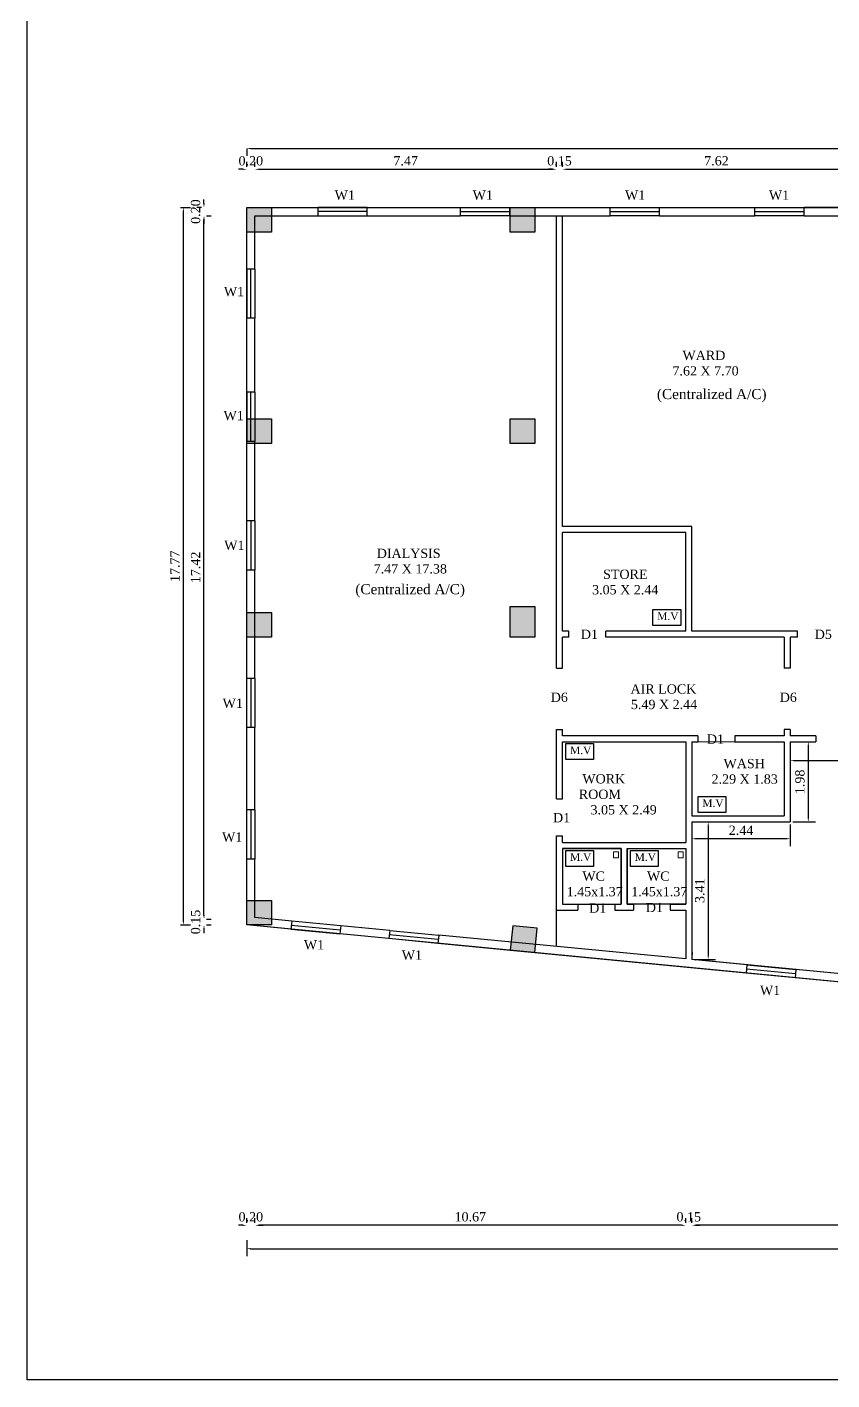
# Model space of a CAD drawing. Header units: metres. Extents: x 2754 to 3501, y 1112 to 1514.
# Drawn here: x 3102.41 to 3122.34, y 1375.32 to 1408.83 of the extents above; entities that cross this region are included whole.
import ezdxf
from ezdxf.enums import TextEntityAlignment as Align

# ---------------------------------------------------------------- set-up
doc = ezdxf.new("R2010")
doc.units = ezdxf.units.M
doc.linetypes.add('ACAD_ISO10W100', pattern=[18, 12, -3, 0, -3])
doc.linetypes.add('Demolished', pattern=[4.8, 3.2, -1.6])
for name, color, linetype in [('AR -DOOR', 2, 'Continuous'), ('AR-COLHATCH', 2, 'Continuous'), ('AR-COLUMN', 2, 'Continuous'), ('AR-GRID', 2, 'ACAD_ISO10W100'), ('AR-THIN', 8, 'Continuous'), ('AR-WALL', 7, 'Continuous'), ('BLK_1_FLR_1_BLT_UP_AREA', 12, 'Continuous'), ('BLK_1_FLR_1_WATER_CLOSET', 223, 'Continuous')]:
    doc.layers.add(name, color=color, linetype=linetype)
doc.layers.add('BLK_1_FLR_1_WASH', color=55, linetype='Continuous', lineweight=5)
doc.styles.add('ANAND', font='times.ttf')
doc.dimstyles.new('V1', dxfattribs={"dimtxt": 0.23, "dimasz": 0.1, "dimexe": 0.18, "dimexo": 0.0625, "dimgap": 0.09, "dimtad": 1, "dimzin": 0, "dimdsep": 46, "dimtxsty": 'ANAND', "dimcen": 0.09, "dimadec": 0, "dimazin": 0, "dimtfac": 1, "dimtix": 1, "dimtofl": 0, "dimtmove": 2, "dimatfit": 0, "dimfxl": 0, "dimtolj": 1, "dimtzin": 0, "dimarcsym": 0})

# ---------------------------------------------------------------- blocks, each defined once
blk = doc.blocks.new('cOLUMN')
at = {"layer": 'AR-COLHATCH'}
h = blk.add_hatch(color=256, dxfattribs=at)
h.dxf.hatch_style = 1
h.paths.add_polyline_path([(24, 24), (0, 24), (0, 0), (24, 0)])
at = {"layer": 'AR-COLUMN'}
blk.add_lwpolyline([(0, 24), (24, 24), (24, 0), (0, 0)], close=True, dxfattribs=at)
blk = doc.blocks.new('Ground Floor')
at = {"layer": 'AR-COLHATCH'}
h = blk.add_hatch(color=256, dxfattribs=at)
h.dxf.hatch_style = 1
h.paths.add_polyline_path([(281, 310.5), (257, 310.5), (257, 280.5), (281, 280.5)])
at = {"layer": 'AR-COLUMN'}
blk.add_lwpolyline([(257, 310.5), (281, 310.5), (281, 280.5), (257, 280.5)], close=True, dxfattribs=at)
for p in [(0, 675.5), (257, 675.5), (0, 469.5), (257, 469.5), (0, 280.5), (0, 0)]:
    blk.add_blockref('cOLUMN', p, dxfattribs=at)
at = {"layer": 'AR-COLUMN', "xscale": -0.9999999999999988, "rotation": 354.5029759409958}
blk.add_blockref('cOLUMN', (280.9, -27), dxfattribs=at)
blk = doc.blocks.new('*D570')
at = {"color": 0, "lineweight": -2}
for p, q in [((3121.373, 1391.124), (3121.937, 1391.124)), ((3121.757, 1391.024), (3121.757, 1389.243)), ((3121.373, 1389.143), (3121.937, 1389.143))]:
    blk.add_line(p, q, dxfattribs=at)
at = {"color": 0}
for points in [[(3121.74, 1391.024), (3121.773, 1391.024), (3121.757, 1391.124)], [(3121.74, 1389.243), (3121.773, 1389.243), (3121.757, 1389.143)]]:
    blk.add_solid(points, dxfattribs=at)
at = {"layer": 'Defpoints', "color": 0}
for p in [(3121.31, 1391.124), (3121.31, 1389.143), (3121.757, 1389.143)]:
    blk.add_point(p, dxfattribs=at)
at = {"color": 0, "insert": (3121.549, 1390.134), "char_height": 0.23, "attachment_point": 5, "rotation": 90, "style": 'ANAND'}
blk.add_mtext('\\A1;1.98', dxfattribs=at)
blk = doc.blocks.new('*D571')
at = {"color": 0, "lineweight": -2}
for p, q in [((3121.31, 1391.062), (3121.31, 1390.48)), ((3134.468, 1391.062), (3134.468, 1390.48)), ((3121.41, 1390.66), (3134.368, 1390.66))]:
    blk.add_line(p, q, dxfattribs=at)
at = {"color": 0}
for points in [[(3121.41, 1390.676), (3121.41, 1390.643), (3121.31, 1390.66)], [(3134.368, 1390.676), (3134.368, 1390.643), (3134.468, 1390.66)]]:
    blk.add_solid(points, dxfattribs=at)
at = {"layer": 'Defpoints', "color": 0}
for p in [(3121.31, 1391.124), (3134.468, 1391.124), (3134.468, 1390.66)]:
    blk.add_point(p, dxfattribs=at)
at = {"color": 0, "insert": (3127.889, 1390.867), "char_height": 0.23, "attachment_point": 5, "style": 'ANAND'}
blk.add_mtext('\\A1;13.16', dxfattribs=at)
blk = doc.blocks.new('*D573')
at = {"color": 0, "lineweight": -2}
for p, q in [((3118.878, 1385.796), (3118.889, 1385.913)), ((3134.368, 1384.243), (3118.971, 1385.725)), ((3134.474, 1384.296), (3134.485, 1384.413))]:
    blk.add_line(p, q, dxfattribs=at)
at = {"color": 0}
for points in [[(3118.973, 1385.741), (3118.97, 1385.708), (3118.872, 1385.734)], [(3134.37, 1384.26), (3134.366, 1384.226), (3134.468, 1384.233)]]:
    blk.add_solid(points, dxfattribs=at)
at = {"layer": 'Defpoints', "color": 0}
for p in [(3118.872, 1385.734), (3118.872, 1385.734), (3134.468, 1384.233)]:
    blk.add_point(p, dxfattribs=at)
at = {"color": 0, "insert": (3126.69, 1385.19), "char_height": 0.23, "attachment_point": 5, "rotation": 354.503, "style": 'ANAND'}
blk.add_mtext('\\A1;15.67', dxfattribs=at)
blk = doc.blocks.new('*D574')
at = {"color": 0, "lineweight": -2}
for p, q in [((3118.934, 1389.143), (3119.458, 1389.143)), ((3119.278, 1389.043), (3119.278, 1385.834)), ((3118.934, 1385.734), (3119.458, 1385.734))]:
    blk.add_line(p, q, dxfattribs=at)
at = {"color": 0}
for points in [[(3119.261, 1389.043), (3119.294, 1389.043), (3119.278, 1389.143)], [(3119.261, 1385.834), (3119.294, 1385.834), (3119.278, 1385.734)]]:
    blk.add_solid(points, dxfattribs=at)
at = {"layer": 'Defpoints', "color": 0}
for p in [(3118.872, 1389.143), (3118.872, 1385.734), (3119.278, 1385.734)]:
    blk.add_point(p, dxfattribs=at)
at = {"color": 0, "insert": (3119.07, 1387.439), "char_height": 0.23, "attachment_point": 5, "rotation": 90, "style": 'ANAND'}
blk.add_mtext('\\A1;3.41', dxfattribs=at)
blk = doc.blocks.new('*D575')
at = {"color": 0, "lineweight": -2}
for p, q in [((3118.872, 1389.081), (3118.872, 1388.546)), ((3121.31, 1389.081), (3121.31, 1388.546)), ((3121.21, 1388.726), (3118.972, 1388.726))]:
    blk.add_line(p, q, dxfattribs=at)
at = {"color": 0}
for points in [[(3118.972, 1388.743), (3118.972, 1388.71), (3118.872, 1388.726)], [(3121.21, 1388.743), (3121.21, 1388.71), (3121.31, 1388.726)]]:
    blk.add_solid(points, dxfattribs=at)
at = {"layer": 'Defpoints', "color": 0}
for p in [(3118.872, 1389.143), (3121.31, 1389.143), (3118.872, 1388.726)]:
    blk.add_point(p, dxfattribs=at)
at = {"color": 0, "insert": (3120.091, 1388.934), "char_height": 0.23, "attachment_point": 5, "style": 'ANAND'}
blk.add_mtext('\\A1;2.44', dxfattribs=at)
blk = doc.blocks.new('*D501')
at = {"color": 0, "lineweight": -2}
for p, q in [((3107.848, 1405.367), (3107.848, 1405.485)), ((3108.052, 1405.367), (3108.052, 1405.485)), ((3107.748, 1405.305), (3107.648, 1405.305)), ((3108.152, 1405.305), (3108.252, 1405.305))]:
    blk.add_line(p, q, dxfattribs=at)
at = {"color": 0}
for points in [[(3107.748, 1405.321), (3107.748, 1405.288), (3107.848, 1405.305)], [(3108.152, 1405.321), (3108.152, 1405.288), (3108.052, 1405.305)]]:
    blk.add_solid(points, dxfattribs=at)
at = {"layer": 'Defpoints', "color": 0}
for p in [(3107.848, 1405.305), (3108.052, 1405.305), (3108.052, 1405.305)]:
    blk.add_point(p, dxfattribs=at)
at = {"color": 0, "insert": (3107.95, 1405.512), "char_height": 0.23, "attachment_point": 5, "style": 'ANAND'}
blk.add_mtext('\\A1;0.20', dxfattribs=at)
blk = doc.blocks.new('*D502')
at = {"color": 0, "lineweight": -2}
for p, q in [((3108.052, 1405.367), (3108.052, 1405.485)), ((3115.519, 1405.367), (3115.519, 1405.485)), ((3108.152, 1405.305), (3115.419, 1405.305))]:
    blk.add_line(p, q, dxfattribs=at)
at = {"color": 0}
for points in [[(3108.152, 1405.321), (3108.152, 1405.288), (3108.052, 1405.305)], [(3115.419, 1405.321), (3115.419, 1405.288), (3115.519, 1405.305)]]:
    blk.add_solid(points, dxfattribs=at)
at = {"layer": 'Defpoints', "color": 0}
for p in [(3108.052, 1405.305), (3115.519, 1405.305), (3115.519, 1405.305)]:
    blk.add_point(p, dxfattribs=at)
at = {"color": 0, "insert": (3111.785, 1405.512), "char_height": 0.23, "attachment_point": 5, "style": 'ANAND'}
blk.add_mtext('\\A1;7.47', dxfattribs=at)
blk = doc.blocks.new('*D503')
at = {"color": 0, "lineweight": -2}
for p, q in [((3115.519, 1405.367), (3115.519, 1405.485)), ((3115.672, 1405.367), (3115.672, 1405.485)), ((3115.419, 1405.305), (3115.319, 1405.305)), ((3115.772, 1405.305), (3115.872, 1405.305))]:
    blk.add_line(p, q, dxfattribs=at)
at = {"color": 0}
for points in [[(3115.419, 1405.321), (3115.419, 1405.288), (3115.519, 1405.305)], [(3115.772, 1405.321), (3115.772, 1405.288), (3115.672, 1405.305)]]:
    blk.add_solid(points, dxfattribs=at)
at = {"layer": 'Defpoints', "color": 0}
for p in [(3115.519, 1405.305), (3115.672, 1405.305), (3115.672, 1405.305)]:
    blk.add_point(p, dxfattribs=at)
at = {"color": 0, "insert": (3115.595, 1405.512), "char_height": 0.23, "attachment_point": 5, "style": 'ANAND'}
blk.add_mtext('\\A1;0.15', dxfattribs=at)
blk = doc.blocks.new('*D504')
at = {"color": 0, "lineweight": -2}
for p, q in [((3115.672, 1405.367), (3115.672, 1405.485)), ((3123.292, 1405.367), (3123.292, 1405.485)), ((3115.772, 1405.305), (3123.192, 1405.305))]:
    blk.add_line(p, q, dxfattribs=at)
at = {"color": 0}
for points in [[(3115.772, 1405.321), (3115.772, 1405.288), (3115.672, 1405.305)], [(3123.192, 1405.321), (3123.192, 1405.288), (3123.292, 1405.305)]]:
    blk.add_solid(points, dxfattribs=at)
at = {"layer": 'Defpoints', "color": 0}
for p in [(3115.672, 1405.305), (3123.292, 1405.305), (3123.292, 1405.305)]:
    blk.add_point(p, dxfattribs=at)
at = {"color": 0, "insert": (3119.482, 1405.512), "char_height": 0.23, "attachment_point": 5, "style": 'ANAND'}
blk.add_mtext('\\A1;7.62', dxfattribs=at)
blk = doc.blocks.new('*D529')
at = {"color": 0, "lineweight": -2}
for p, q in [((3107.848, 1405.811), (3107.848, 1405.639)), ((3107.948, 1405.819), (3179.986, 1405.819)), ((3180.086, 1405.811), (3180.086, 1405.639))]:
    blk.add_line(p, q, dxfattribs=at)
at = {"color": 0}
for points in [[(3107.948, 1405.835), (3107.948, 1405.802), (3107.848, 1405.819)], [(3179.986, 1405.835), (3179.986, 1405.802), (3180.086, 1405.819)]]:
    blk.add_solid(points, dxfattribs=at)
at = {"layer": 'Defpoints', "color": 0}
for p in [(3107.848, 1405.873), (3180.086, 1405.873), (3180.086, 1405.819)]:
    blk.add_point(p, dxfattribs=at)
at = {"color": 0, "insert": (3143.967, 1406.026), "char_height": 0.23, "attachment_point": 5, "style": 'ANAND'}
blk.add_mtext('\\A1;72.24', dxfattribs=at)
blk = doc.blocks.new('*D530')
at = {"color": 0, "lineweight": -2}
for p, q in [((3106.79, 1386.836), (3106.79, 1386.936)), ((3106.853, 1386.736), (3106.97, 1386.736)), ((3106.79, 1386.491), (3106.79, 1386.391)), ((3106.853, 1386.591), (3106.97, 1386.591))]:
    blk.add_line(p, q, dxfattribs=at)
at = {"color": 0}
for points in [[(3106.773, 1386.836), (3106.807, 1386.836), (3106.79, 1386.736)], [(3106.773, 1386.491), (3106.807, 1386.491), (3106.79, 1386.591)]]:
    blk.add_solid(points, dxfattribs=at)
at = {"layer": 'Defpoints', "color": 0}
for p in [(3106.79, 1386.736), (3106.79, 1386.736), (3106.79, 1386.591)]:
    blk.add_point(p, dxfattribs=at)
at = {"color": 0, "insert": (3106.583, 1386.664), "char_height": 0.23, "attachment_point": 5, "rotation": 90, "style": 'ANAND'}
blk.add_mtext('\\A1;0.15', dxfattribs=at)
blk = doc.blocks.new('*D531')
at = {"color": 0, "lineweight": -2}
for p, q in [((3106.853, 1404.155), (3106.97, 1404.155)), ((3106.79, 1386.836), (3106.79, 1404.055)), ((3106.853, 1386.736), (3106.97, 1386.736))]:
    blk.add_line(p, q, dxfattribs=at)
at = {"color": 0}
for points in [[(3106.773, 1404.055), (3106.807, 1404.055), (3106.79, 1404.155)], [(3106.773, 1386.836), (3106.807, 1386.836), (3106.79, 1386.736)]]:
    blk.add_solid(points, dxfattribs=at)
at = {"layer": 'Defpoints', "color": 0}
for p in [(3106.79, 1404.155), (3106.79, 1404.155), (3106.79, 1386.736)]:
    blk.add_point(p, dxfattribs=at)
at = {"color": 0, "insert": (3106.583, 1395.445), "char_height": 0.23, "attachment_point": 5, "rotation": 90, "style": 'ANAND'}
blk.add_mtext('\\A1;17.42', dxfattribs=at)
blk = doc.blocks.new('*D532')
at = {"color": 0, "lineweight": -2}
for p, q in [((3106.79, 1404.458), (3106.79, 1404.558)), ((3106.728, 1404.358), (3106.61, 1404.358)), ((3106.853, 1404.155), (3106.97, 1404.155)), ((3106.79, 1404.055), (3106.79, 1403.955))]:
    blk.add_line(p, q, dxfattribs=at)
at = {"color": 0}
for points in [[(3106.773, 1404.458), (3106.807, 1404.458), (3106.79, 1404.358)], [(3106.773, 1404.055), (3106.807, 1404.055), (3106.79, 1404.155)]]:
    blk.add_solid(points, dxfattribs=at)
at = {"layer": 'Defpoints', "color": 0}
for p in [(3106.79, 1404.358), (3106.79, 1404.358), (3106.79, 1404.155)]:
    blk.add_point(p, dxfattribs=at)
at = {"color": 0, "insert": (3106.583, 1404.256), "char_height": 0.23, "attachment_point": 5, "rotation": 90, "style": 'ANAND'}
blk.add_mtext('\\A1;0.20', dxfattribs=at)
blk = doc.blocks.new('*D533')
at = {"color": 0, "lineweight": -2}
for p, q in [((3106.209, 1404.358), (3106.459, 1404.358)), ((3106.279, 1386.691), (3106.279, 1404.258)), ((3106.209, 1386.591), (3106.459, 1386.591))]:
    blk.add_line(p, q, dxfattribs=at)
at = {"color": 0}
for points in [[(3106.262, 1404.258), (3106.296, 1404.258), (3106.279, 1404.358)], [(3106.262, 1386.691), (3106.296, 1386.691), (3106.279, 1386.591)]]:
    blk.add_solid(points, dxfattribs=at)
at = {"layer": 'Defpoints', "color": 0}
for p in [(3106.146, 1404.358), (3106.279, 1404.358), (3106.146, 1386.591)]:
    blk.add_point(p, dxfattribs=at)
at = {"color": 0, "insert": (3106.072, 1395.474), "char_height": 0.23, "attachment_point": 5, "rotation": 90, "style": 'ANAND'}
blk.add_mtext('\\A1;17.77', dxfattribs=at)
blk = doc.blocks.new('*D565')
at = {"color": 0, "lineweight": -2}
for p, q in [((3118.872, 1379.217), (3118.872, 1379.334)), ((3134.468, 1379.217), (3134.468, 1379.334)), ((3134.368, 1379.154), (3118.972, 1379.154))]:
    blk.add_line(p, q, dxfattribs=at)
at = {"color": 0}
for points in [[(3118.972, 1379.171), (3118.972, 1379.138), (3118.872, 1379.154)], [(3134.368, 1379.171), (3134.368, 1379.138), (3134.468, 1379.154)]]:
    blk.add_solid(points, dxfattribs=at)
at = {"layer": 'Defpoints', "color": 0}
for p in [(3118.872, 1379.154), (3118.872, 1379.154), (3134.468, 1379.154)]:
    blk.add_point(p, dxfattribs=at)
at = {"color": 0, "insert": (3126.67, 1379.362), "char_height": 0.23, "attachment_point": 5, "style": 'ANAND'}
blk.add_mtext('\\A1;15.60', dxfattribs=at)
blk = doc.blocks.new('*D566')
at = {"color": 0, "lineweight": -2}
for p, q in [((3118.72, 1379.217), (3118.72, 1379.334)), ((3118.872, 1379.217), (3118.872, 1379.334)), ((3118.62, 1379.154), (3118.52, 1379.154)), ((3118.972, 1379.154), (3119.072, 1379.154))]:
    blk.add_line(p, q, dxfattribs=at)
at = {"color": 0}
for points in [[(3118.62, 1379.171), (3118.62, 1379.138), (3118.72, 1379.154)], [(3118.972, 1379.171), (3118.972, 1379.138), (3118.872, 1379.154)]]:
    blk.add_solid(points, dxfattribs=at)
at = {"layer": 'Defpoints', "color": 0}
for p in [(3118.72, 1379.154), (3118.72, 1379.154), (3118.872, 1379.154)]:
    blk.add_point(p, dxfattribs=at)
at = {"color": 0, "insert": (3118.796, 1379.362), "char_height": 0.23, "attachment_point": 5, "style": 'ANAND'}
blk.add_mtext('\\A1;0.15', dxfattribs=at)
blk = doc.blocks.new('*D567')
at = {"color": 0, "lineweight": -2}
for p, q in [((3108.052, 1379.217), (3108.052, 1379.334)), ((3118.72, 1379.217), (3118.72, 1379.334)), ((3118.62, 1379.154), (3108.152, 1379.154))]:
    blk.add_line(p, q, dxfattribs=at)
at = {"color": 0}
for points in [[(3108.152, 1379.171), (3108.152, 1379.138), (3108.052, 1379.154)], [(3118.62, 1379.171), (3118.62, 1379.138), (3118.72, 1379.154)]]:
    blk.add_solid(points, dxfattribs=at)
at = {"layer": 'Defpoints', "color": 0}
for p in [(3108.052, 1379.154), (3108.052, 1379.154), (3118.72, 1379.154)]:
    blk.add_point(p, dxfattribs=at)
at = {"color": 0, "insert": (3113.386, 1379.362), "char_height": 0.23, "attachment_point": 5, "style": 'ANAND'}
blk.add_mtext('\\A1;10.67', dxfattribs=at)
blk = doc.blocks.new('*D568')
at = {"color": 0, "lineweight": -2}
for p, q in [((3107.848, 1379.217), (3107.848, 1379.334)), ((3108.052, 1379.217), (3108.052, 1379.334)), ((3107.748, 1379.154), (3107.648, 1379.154)), ((3108.152, 1379.154), (3108.252, 1379.154))]:
    blk.add_line(p, q, dxfattribs=at)
at = {"color": 0}
for points in [[(3107.748, 1379.171), (3107.748, 1379.138), (3107.848, 1379.154)], [(3108.152, 1379.171), (3108.152, 1379.138), (3108.052, 1379.154)]]:
    blk.add_solid(points, dxfattribs=at)
at = {"layer": 'Defpoints', "color": 0}
for p in [(3107.848, 1379.154), (3107.848, 1379.154), (3108.052, 1379.154)]:
    blk.add_point(p, dxfattribs=at)
at = {"color": 0, "insert": (3107.95, 1379.362), "char_height": 0.23, "attachment_point": 5, "style": 'ANAND'}
blk.add_mtext('\\A1;0.20', dxfattribs=at)
blk = doc.blocks.new('*D569')
at = {"color": 0, "lineweight": -2}
for p, q in [((3107.848, 1378.782), (3107.848, 1378.393)), ((3180.086, 1378.782), (3180.086, 1378.393)), ((3107.948, 1378.573), (3179.986, 1378.573))]:
    blk.add_line(p, q, dxfattribs=at)
at = {"color": 0}
for points in [[(3107.948, 1378.59), (3107.948, 1378.557), (3107.848, 1378.573)], [(3179.986, 1378.59), (3179.986, 1378.557), (3180.086, 1378.573)]]:
    blk.add_solid(points, dxfattribs=at)
at = {"layer": 'Defpoints', "color": 0}
for p in [(3107.848, 1378.844), (3180.086, 1378.844), (3180.086, 1378.573)]:
    blk.add_point(p, dxfattribs=at)
at = {"color": 0, "insert": (3143.967, 1378.781), "char_height": 0.23, "attachment_point": 5, "style": 'ANAND'}
blk.add_mtext('\\A1;72.24', dxfattribs=at)

msp = doc.modelspace()

# ---------------------------------------------------------------- linework, layer by layer
at = {"color": 7, "elevation": 0}
msp.add_lwpolyline([(3102.4077, 1442.32783), (3185.43919, 1442.32783), (3185.43919, 1375.32406), (3102.4077, 1375.32406)], close=True, dxfattribs=at)
at = {"color": 7, "linetype": 'Demolished', "elevation": 0}
for points in [[(3117.90877, 1394.4014), (3118.59937, 1394.4014), (3118.59937, 1394.00626), (3117.90877, 1394.00626)], [(3115.74958, 1391.0808), (3116.44018, 1391.0808), (3116.44018, 1390.68566), (3115.74958, 1390.68566)], [(3119.02527, 1389.77274), (3119.71587, 1389.77274), (3119.71587, 1389.37759), (3119.02527, 1389.37759)], [(3115.74958, 1388.43717), (3116.44018, 1388.43717), (3116.44018, 1388.04202), (3115.74958, 1388.04202)], [(3117.34978, 1388.43717), (3118.04038, 1388.43717), (3118.04038, 1388.04202), (3117.34978, 1388.04202)]]:
    msp.add_lwpolyline(points, close=True, dxfattribs=at)
at = {"layer": 'AR -DOOR'}
for p, q in [((3110.83284, 1404.25611, 0), (3109.61364, 1404.25611, 0)), ((3113.14424, 1404.25611, 0), (3114.36344, 1404.25611, 0)), ((3116.85264, 1404.25611, 0), (3118.07184, 1404.25611, 0)), ((3120.43404, 1404.25611, 0), (3121.65324, 1404.25611, 0)), ((3107.94994, 1401.61451, 0), (3107.94994, 1402.83371, 0)), ((3107.94994, 1398.56651, 0), (3107.94994, 1399.78571, 0)), ((3107.94994, 1396.59801, 0), (3107.94994, 1395.37881, 0)), ((3107.94994, 1392.69608, 0), (3107.94994, 1391.47688, 0)), ((3107.94994, 1389.43883, 0), (3107.94994, 1388.21963, 0)), ((3108.952, 1386.58687, 0), (3110.1656, 1386.47007, 0)), ((3111.37919, 1386.35328, 0), (3112.59278, 1386.23649, 0)), ((3120.2275, 1385.50175, 0), (3121.44109, 1385.38496, 0))]:
    msp.add_line(p, q, dxfattribs=at)
at = {"layer": 'AR-THIN'}
for p, q in [((3110.83284, 1404.35771, 0), (3109.61364, 1404.35771, 0)), ((3109.61364, 1404.15451, 0), (3110.83284, 1404.15451, 0)), ((3113.14424, 1404.35771, 0), (3114.36344, 1404.35771, 0)), ((3114.36344, 1404.15451, 0), (3113.14424, 1404.15451, 0)), ((3116.85264, 1404.35771, 0), (3118.07184, 1404.35771, 0)), ((3118.07184, 1404.15451, 0), (3116.85264, 1404.15451, 0)), ((3120.43404, 1404.35771, 0), (3121.65324, 1404.35771, 0)), ((3121.65324, 1404.15451, 0), (3120.43404, 1404.15451, 0)), ((3107.84834, 1402.83371, 0), (3107.84834, 1401.61451, 0)), ((3108.05154, 1402.83371, 0), (3108.05154, 1401.61451, 0)), ((3107.84834, 1399.78571, 0), (3107.84834, 1398.56651, 0)), ((3108.05154, 1399.78571, 0), (3108.05154, 1398.56651, 0)), ((3107.84834, 1395.37881, 0), (3107.84834, 1396.59801, 0)), ((3108.05154, 1396.59801, 0), (3108.05154, 1395.37881, 0)), ((3107.84834, 1391.47688, 0), (3107.84834, 1392.69608, 0)), ((3108.05154, 1392.69608, 0), (3108.05154, 1391.47688, 0)), ((3107.84834, 1388.21963, 0), (3107.84834, 1389.43883, 0)), ((3108.05154, 1389.43883, 0), (3108.05154, 1388.21963, 0)), ((3110.17533, 1386.57121, 0), (3108.96174, 1386.688, 0)), ((3108.94227, 1386.48573, 0), (3110.15586, 1386.36894, 0)), ((3111.38892, 1386.45441, 0), (3112.60252, 1386.33762, 0)), ((3112.58305, 1386.13536, 0), (3111.36946, 1386.25215, 0)), ((3121.43136, 1385.28383, 0), (3120.21777, 1385.40062, 0)), ((3120.23723, 1385.60288, 0), (3121.45083, 1385.48609, 0))]:
    msp.add_line(p, q, dxfattribs=at)
at = {"layer": 'AR-WALL'}
for p, q in [((3107.84834, 1404.35771, 0), (3109.61364, 1404.35771, 0)), ((3107.84834, 1402.83371, 0), (3107.84834, 1404.35771, 0)), ((3108.05154, 1402.83371, 0), (3108.05154, 1404.15451, 0)), ((3108.05154, 1404.15451, 0), (3109.61364, 1404.15451, 0)), ((3109.61364, 1404.15451, 0), (3109.61364, 1404.35771, 0)), ((3110.83284, 1404.35771, 0), (3113.14424, 1404.35771, 0)), ((3110.83284, 1404.15451, 0), (3110.83284, 1404.35771, 0)), ((3110.83284, 1404.15451, 0), (3113.14424, 1404.15451, 0)), ((3113.14424, 1404.15451, 0), (3113.14424, 1404.35771, 0)), ((3114.36344, 1404.35771, 0), (3116.85264, 1404.35771, 0)), ((3114.36344, 1404.15451, 0), (3114.36344, 1404.35771, 0)), ((3114.36344, 1404.15451, 0), (3116.85264, 1404.15451, 0)), ((3115.51914, 1392.95311, 0), (3115.51914, 1404.15451, 0)), ((3115.67154, 1396.45831, 0), (3115.67154, 1404.15451, 0)), ((3116.85264, 1404.15451, 0), (3116.85264, 1404.35771, 0)), ((3118.07184, 1404.35771, 0), (3120.43404, 1404.35771, 0)), ((3118.07184, 1404.15451, 0), (3118.07184, 1404.35771, 0)), ((3118.07184, 1404.15451, 0), (3120.43404, 1404.15451, 0)), ((3120.43404, 1404.15451, 0), (3120.43404, 1404.35771, 0)), ((3121.65324, 1404.15451, 0), (3121.65324, 1404.35771, 0)), ((3123.52014, 1404.35771, 0), (3121.65324, 1404.35771, 0)), ((3121.65324, 1404.15451, 0), (3123.29154, 1404.15451, 0)), ((3108.05154, 1402.83371, 0), (3107.84834, 1402.83371, 0)), ((3107.84834, 1399.78571, 0), (3107.84834, 1401.61451, 0)), ((3108.05154, 1401.61451, 0), (3107.84834, 1401.61451, 0)), ((3108.05154, 1399.78571, 0), (3108.05154, 1401.61451, 0)), ((3108.05154, 1399.78571, 0), (3107.84834, 1399.78571, 0)), ((3107.84834, 1396.59801, 0), (3107.84834, 1398.56651, 0)), ((3108.05154, 1398.56651, 0), (3107.84834, 1398.56651, 0)), ((3108.05154, 1396.59801, 0), (3108.05154, 1398.56651, 0)), ((3108.05154, 1396.59801, 0), (3107.84834, 1396.59801, 0)), ((3118.87194, 1396.45831, 0), (3115.67154, 1396.45831, 0)), ((3118.87194, 1393.86751, 0), (3118.87194, 1396.45831, 0)), ((3115.67154, 1393.86751, 0), (3115.67154, 1396.30591, 0)), ((3118.71954, 1396.30591, 0), (3115.67154, 1396.30591, 0)), ((3118.71954, 1393.86751, 0), (3118.71954, 1396.30591, 0)), ((3107.84834, 1392.69608, 0), (3107.84834, 1395.37881, 0)), ((3108.05154, 1395.37881, 0), (3107.84834, 1395.37881, 0)), ((3108.05154, 1392.69608, 0), (3108.05154, 1395.37881, 0)), ((3115.82394, 1393.86751, 0), (3115.67154, 1393.86751, 0)), ((3115.67154, 1392.95311, 0), (3115.67154, 1393.71511, 0)), ((3115.82394, 1393.71511, 0), (3115.67154, 1393.71511, 0)), ((3115.82394, 1393.71511, 0), (3115.82394, 1393.86751, 0)), ((3118.71954, 1393.86751, 0), (3116.73834, 1393.86751, 0)), ((3116.73834, 1393.71511, 0), (3116.73834, 1393.86751, 0)), ((3121.15794, 1393.71511, 0), (3116.73834, 1393.71511, 0)), ((3121.48883, 1393.86751, 0), (3118.87194, 1393.86751, 0)), ((3121.15794, 1393.71511, 0), (3121.15794, 1392.95311, 0)), ((3121.31034, 1393.71511, 0), (3121.31034, 1392.95311, 0)), ((3121.48883, 1393.71511, 0), (3121.31034, 1393.71511, 0)), ((3121.48883, 1393.71511, 0), (3121.48883, 1393.86751, 0)), ((3108.05154, 1392.69608, 0), (3107.84834, 1392.69608, 0)), ((3115.51914, 1392.95311, 0), (3115.67154, 1392.95311, 0)), ((3121.31034, 1392.95311, 0), (3121.15794, 1392.95311, 0)), ((3107.84834, 1389.43883, 0), (3107.84834, 1391.47688, 0)), ((3108.05154, 1391.47688, 0), (3107.84834, 1391.47688, 0)), ((3108.05154, 1389.43883, 0), (3108.05154, 1391.47688, 0)), ((3115.51914, 1389.71454, 0), (3115.51914, 1391.42911, 0)), ((3115.51914, 1391.42911, 0), (3115.67154, 1391.42911, 0)), ((3115.67154, 1391.27671, 0), (3115.67154, 1391.42911, 0)), ((3121.15794, 1391.42911, 0), (3121.15794, 1391.27671, 0)), ((3121.31034, 1391.42911, 0), (3121.15794, 1391.42911, 0)), ((3121.31034, 1391.42911, 0), (3121.31034, 1391.27671, 0)), ((3119.02434, 1391.27671, 0), (3115.67154, 1391.27671, 0)), ((3115.67154, 1389.71454, 0), (3115.67154, 1391.12431, 0)), ((3115.67154, 1391.12431, 0), (3118.71954, 1391.12431, 0)), ((3118.71954, 1391.12431, 0), (3118.71954, 1388.63307, 0)), ((3118.87194, 1391.12431, 0), (3118.87194, 1389.29551, 0)), ((3118.87194, 1391.12431, 0), (3119.02434, 1391.12431, 0)), ((3119.02434, 1391.27671, 0), (3119.02434, 1391.12431, 0)), ((3121.15794, 1391.27671, 0), (3119.93874, 1391.27671, 0)), ((3119.93874, 1391.27671, 0), (3119.93874, 1391.12431, 0)), ((3119.93874, 1391.12431, 0), (3121.15794, 1391.12431, 0)), ((3121.15794, 1391.12431, 0), (3121.15794, 1389.29551, 0)), ((3121.94534, 1391.27671, 0), (3121.31034, 1391.27671, 0)), ((3121.31034, 1391.12431, 0), (3121.31034, 1389.14311, 0)), ((3121.31034, 1391.12431, 0), (3121.94534, 1391.12431, 0)), ((3121.94534, 1391.27671, 0), (3121.94534, 1391.12431, 0)), ((3115.51914, 1389.71454, 0), (3115.67154, 1389.71454, 0)), ((3108.05154, 1389.43883, 0), (3107.84834, 1389.43883, 0)), ((3118.87194, 1389.29551, 0), (3121.15794, 1389.29551, 0)), ((3118.87194, 1389.14311, 0), (3118.87194, 1385.73427, 0)), ((3118.87194, 1389.14311, 0), (3121.31034, 1389.14311, 0)), ((3115.51914, 1386.05694, 0), (3115.51914, 1388.80014, 0)), ((3115.51914, 1388.80014, 0), (3115.67154, 1388.80014, 0)), ((3115.67154, 1388.63307, 0), (3115.67154, 1388.80014, 0)), ((3115.67154, 1388.63307, 0), (3118.71954, 1388.63307, 0)), ((3115.67154, 1388.48067, 0), (3115.67154, 1387.10907, 0)), ((3115.67154, 1388.48067, 0), (3117.11934, 1388.48067, 0)), ((3117.11934, 1388.48067, 0), (3117.11934, 1387.10907, 0)), ((3117.27174, 1388.48067, 0), (3117.27174, 1387.10907, 0)), ((3117.27174, 1388.48067, 0), (3118.71954, 1388.48067, 0)), ((3118.71954, 1388.48067, 0), (3118.71954, 1387.10907, 0)), ((3107.84834, 1386.59101, 0), (3107.84834, 1388.21963, 0)), ((3108.05154, 1388.21963, 0), (3107.84834, 1388.21963, 0)), ((3108.05154, 1386.77559, 0), (3108.05154, 1388.21963, 0)), ((3115.67154, 1387.10907, 0), (3116.05254, 1387.10907, 0)), ((3116.05254, 1387.10907, 0), (3116.05254, 1386.95667, 0)), ((3116.96694, 1387.10907, 0), (3116.96694, 1386.95667, 0)), ((3116.96694, 1387.10907, 0), (3117.11934, 1387.10907, 0)), ((3117.27174, 1387.10907, 0), (3117.42414, 1387.10907, 0)), ((3117.42414, 1387.10907, 0), (3117.42414, 1386.95667, 0)), ((3118.33854, 1387.10907, 0), (3118.33854, 1386.95667, 0)), ((3118.33854, 1387.10907, 0), (3118.71954, 1387.10907, 0)), ((3108.96174, 1386.688, 0), (3108.05154, 1386.77559, 0)), ((3108.96174, 1386.688, 0), (3108.94227, 1386.48573, 0)), ((3115.51914, 1386.95667, 0), (3116.05254, 1386.95667, 0)), ((3116.96694, 1386.95667, 0), (3117.42414, 1386.95667, 0)), ((3118.33854, 1386.95667, 0), (3118.71954, 1386.95667, 0)), ((3118.71954, 1386.95667, 0), (3118.71954, 1385.74894, 0)), ((3108.94227, 1386.48573, 0), (3107.84834, 1386.59101, 0)), ((3110.17533, 1386.57121, 0), (3110.15586, 1386.36894, 0)), ((3111.36946, 1386.25215, 0), (3110.15586, 1386.36894, 0)), ((3111.38892, 1386.45441, 0), (3110.17533, 1386.57121, 0)), ((3111.38892, 1386.45441, 0), (3111.36946, 1386.25215, 0)), ((3112.60252, 1386.33762, 0), (3112.58305, 1386.13536, 0)), ((3118.71954, 1385.74894, 0), (3112.60252, 1386.33762, 0)), ((3120.21777, 1385.40062, 0), (3112.58305, 1386.13536, 0)), ((3120.23723, 1385.60288, 0), (3118.87194, 1385.73427, 0)), ((3120.23723, 1385.60288, 0), (3120.21777, 1385.40062, 0)), ((3121.45083, 1385.48609, 0), (3121.43136, 1385.28383, 0)), ((3125.8501, 1385.06272, 0), (3121.45083, 1385.48609, 0)), ((3125.83064, 1384.86045, 0), (3121.43136, 1385.28383, 0))]:
    msp.add_line(p, q, dxfattribs=at)
at = {"layer": 'BLK_1_FLR_1_BLT_UP_AREA', "color": 12, "elevation": 0}
msp.add_lwpolyline([(3107.84834, 1404.35771), (3180.08594, 1404.35771), (3180.08594, 1379.63911), (3152.56418, 1382.28771), (3152.5786, 1382.43751), (3151.35377, 1382.43751), (3151.35059, 1382.4045), (3107.84834, 1386.59101)], close=True, dxfattribs=at)
at = {"layer": 'BLK_1_FLR_1_WASH', "color": 55, "elevation": 0}
msp.add_lwpolyline([(3121.15794, 1391.12431), (3118.87194, 1391.12431), (3118.87194, 1389.29551), (3121.15794, 1389.29551)], close=True, dxfattribs=at)
at = {"layer": 'BLK_1_FLR_1_WASH', "color": 60}
for points in [[(3116.93074, 1388.40188), (3116.93074, 1388.25188), (3117.05324, 1388.25188), (3117.05324, 1388.40188)], [(3118.53094, 1388.40188), (3118.53094, 1388.25188), (3118.65344, 1388.25188), (3118.65344, 1388.40188)]]:
    msp.add_lwpolyline(points, close=True, dxfattribs=at)
at = {"layer": 'BLK_1_FLR_1_WATER_CLOSET', "color": 2, "elevation": 0}
for points in [[(3115.67154, 1387.10907), (3117.11934, 1387.10907), (3117.11934, 1388.48067), (3115.67154, 1388.48067)], [(3117.27174, 1388.48067), (3118.71954, 1388.48067), (3118.71954, 1387.10907), (3117.27174, 1387.10907)]]:
    msp.add_lwpolyline(points, close=True, dxfattribs=at)

# ---------------------------------------------------------------- block references
at = {"layer": 'AR-GRID', "xscale": 0.0254, "yscale": 0.0254, "zscale": 0.0254}
msp.add_blockref('Ground Floor', (3107.84834, 1386.59101, 0), dxfattribs=at)

# ---------------------------------------------------------------- texts
at = {"style": 'ANAND'}
for p in [(3110.27642, 1404.66253, 0), (3113.69455, 1404.66253, 0), (3117.46778, 1404.66253, 0), (3121.03198, 1404.66253, 0), (3107.53387, 1402.2741, 0), (3107.52509, 1399.20372, 0), (3107.54154, 1395.99131, 0), (3107.50263, 1392.07893, 0), (3107.48751, 1388.76773, 0), (3109.51509, 1386.09909, 0), (3111.93941, 1385.84376, 0), (3120.80974, 1384.97077, 0)]:
    msp.add_text('W1', height=0.23, dxfattribs=at).set_placement(p, align=Align.MIDDLE)
at = {"color": 7, "style": 'ANAND'}
for s, height, p in [('(Centralized A/C)', 0.25, (3118.00718, 1399.61345, 0)), ('(Centralized A/C)', 0.25, (3110.5381, 1394.78124, 0)), ('M.V', 0.1875, (3118.01483, 1394.14301, 0)), ('M.V', 0.1875, (3115.85564, 1390.82241, 0)), ('M.V', 0.1875, (3119.13133, 1389.51435, 0)), ('M.V', 0.1875, (3115.85564, 1388.17878, 0)), ('M.V', 0.1875, (3117.45584, 1388.17878, 0))]:
    msp.add_text(s, height=height, dxfattribs=at).set_placement(p)
at = {"style": 'ANAND'}
for s, p in [('D1', (3116.12327, 1393.67335, 0)), ('D5', (3121.91554, 1393.6738, 0)), ('D6', (3115.37769, 1392.11509, 0)), ('D6', (3121.04908, 1392.11464, 0)), ('D1', (3119.24515, 1391.07827, 0)), ('D1', (3115.43306, 1389.13277, 0)), ('D1', (3116.32906, 1386.89598, 0)), ('D1', (3117.73325, 1386.9084, 0))]:
    msp.add_text(s, height=0.23, dxfattribs=at).set_placement(p)
at = {"char_height": 0.23, "attachment_point": 1, "style": 'ANAND'}
for s, insert, width in [('{\\W7.214843; }WARD\\P{\\W3.349609; } 7.62 X 7.70', (3118.01416, 1400.81079, 0), 2.2452776), ('{\\W8.253906; }DIALYSIS\\P{\\W6.394531; } 7.47 X 17.38', (3110.35072, 1395.90868, 0), 2.9246647), ('{\\W4.634765; }STORE \\P{\\W1.503906; }3.05 X 2.44', (3116.27153, 1395.39074, 0), 1.8335328), ('{\\W1.000056; }AIR LOCK \\P{\\W1.110408; }5.49 X 2.44', (3117.26684, 1392.55016, 0), 1.7642274), ('{\\W4.749484; }WASH \\P{\\W1.335422; }2.29 X 1.83', (3119.24485, 1390.70289, 0), 1.7949738), (' WORK ROOM \\P{\\W3.333984; }3.05 X 2.49', (3116.07305, 1390.32553, 0), 2.1414708), ('{\\W4.874023; }WC \\P{\\W0.323242; }1.45x1.37', (3115.73764, 1387.91493, 0), 1.3584427), ('{\\W4.874023; }WC \\P{\\W0.323242; }1.45x1.37', (3117.33784, 1387.91493, 0), 1.3584427)]:
    msp.add_mtext(s, dxfattribs=dict(at, insert=insert, width=width))

# ---------------------------------------------------------------- dimensions: what is measured, and where the dimension line sits
at = {"color": 7}
for p1, p2, distance, picture, middle in [((3107.84834, 1405.87337, 0), (3180.08594, 1405.87337, 0), -0.05484, '*D529', (3143.96714, 1406.02586, 0)), ((3107.84834, 1405.30469, 0), (3108.05154, 1405.30469, 0), 0, '*D501', (3107.94994, 1405.51201, 0)), ((3106.14633, 1386.59101, 0), (3106.14633, 1404.35771, 0), -0.1328, '*D533', (3106.0718, 1395.47436, 0)), ((3121.31034, 1391.12431, 0), (3121.31034, 1389.14311, 0), 0.44639, '*D570', (3121.54941, 1390.13371, 0)), ((3121.31034, 1391.12431, 0), (3134.46754, 1391.12431, 0), -0.46458, '*D571', (3127.88894, 1390.86705, 0)), ((3118.87194, 1389.14311, 0), (3118.87194, 1385.73427, 0), 0.40564, '*D574', (3119.07026, 1387.43869, 0)), ((3121.31034, 1389.14311, 0), (3118.87194, 1389.14311, 0), 0.41664, '*D575', (3120.09114, 1388.93379, 0)), ((3106.79014, 1386.59101, 0), (3106.79014, 1386.73648, 0), 0, '*D530', (3106.58282, 1386.66375, 0)), ((3134.46754, 1384.23341, 0), (3118.87194, 1385.73427, 0), 0, '*D573', (3126.6896, 1385.19021, 0)), ((3107.84834, 1378.84405, 0), (3180.08594, 1378.84405, 0), -0.2708, '*D569', (3143.96714, 1378.78056, 0))]:
    dim = msp.add_aligned_dim(p1=p1, p2=p2, distance=distance, dimstyle='V1', dxfattribs=at)
    dim.commit()
    dim.dimension.update_dxf_attribs({"geometry": picture, "text_midpoint": middle})
for base, p1, p2, angle, picture, middle in [((3115.51914, 1405.30469, 0), (3108.05154, 1405.30469, 0), (3115.51914, 1405.30469, 0), 180, '*D502', (3111.78534, 1405.51201, 0)), ((3115.67154, 1405.30469, 0), (3115.51914, 1405.30469, 0), (3115.67154, 1405.30469, 0), 180, '*D503', (3115.59534, 1405.51201, 0)), ((3123.29154, 1405.30469, 0), (3115.67154, 1405.30469, 0), (3123.29154, 1405.30469, 0), 180, '*D504', (3119.48154, 1405.51201, 0)), ((3106.79014, 1404.35771, 0), (3106.79014, 1404.15451, 0), (3106.79014, 1404.35771, 0), 270, '*D532', (3106.58282, 1404.25611, 0)), ((3106.79014, 1404.15451, 0), (3106.79014, 1386.73648, 0), (3106.79014, 1404.15451, 0), 270, '*D531', (3106.58282, 1395.44549, 0)), ((3107.84834, 1379.15446, 0), (3108.05154, 1379.15446, 0), (3107.84834, 1379.15446, 0), 0, '*D568', (3107.94994, 1379.36178, 0)), ((3108.05154, 1379.15446, 0), (3118.71954, 1379.15446, 0), (3108.05154, 1379.15446, 0), 0, '*D567', (3113.38554, 1379.36178, 0)), ((3118.71954, 1379.15446, 0), (3118.87194, 1379.15446, 0), (3118.71954, 1379.15446, 0), 0, '*D566', (3118.79574, 1379.36178, 0)), ((3118.87194, 1379.15446, 0), (3134.46754, 1379.15446, 0), (3118.87194, 1379.15446, 0), 0, '*D565', (3126.66974, 1379.36178, 0))]:
    dim = msp.add_linear_dim(base=base, p1=p1, p2=p2, angle=angle, dimstyle='V1', dxfattribs=at)
    dim.commit()
    dim.dimension.update_dxf_attribs({"geometry": picture, "text_midpoint": middle})

doc.saveas('drawing.dxf')
